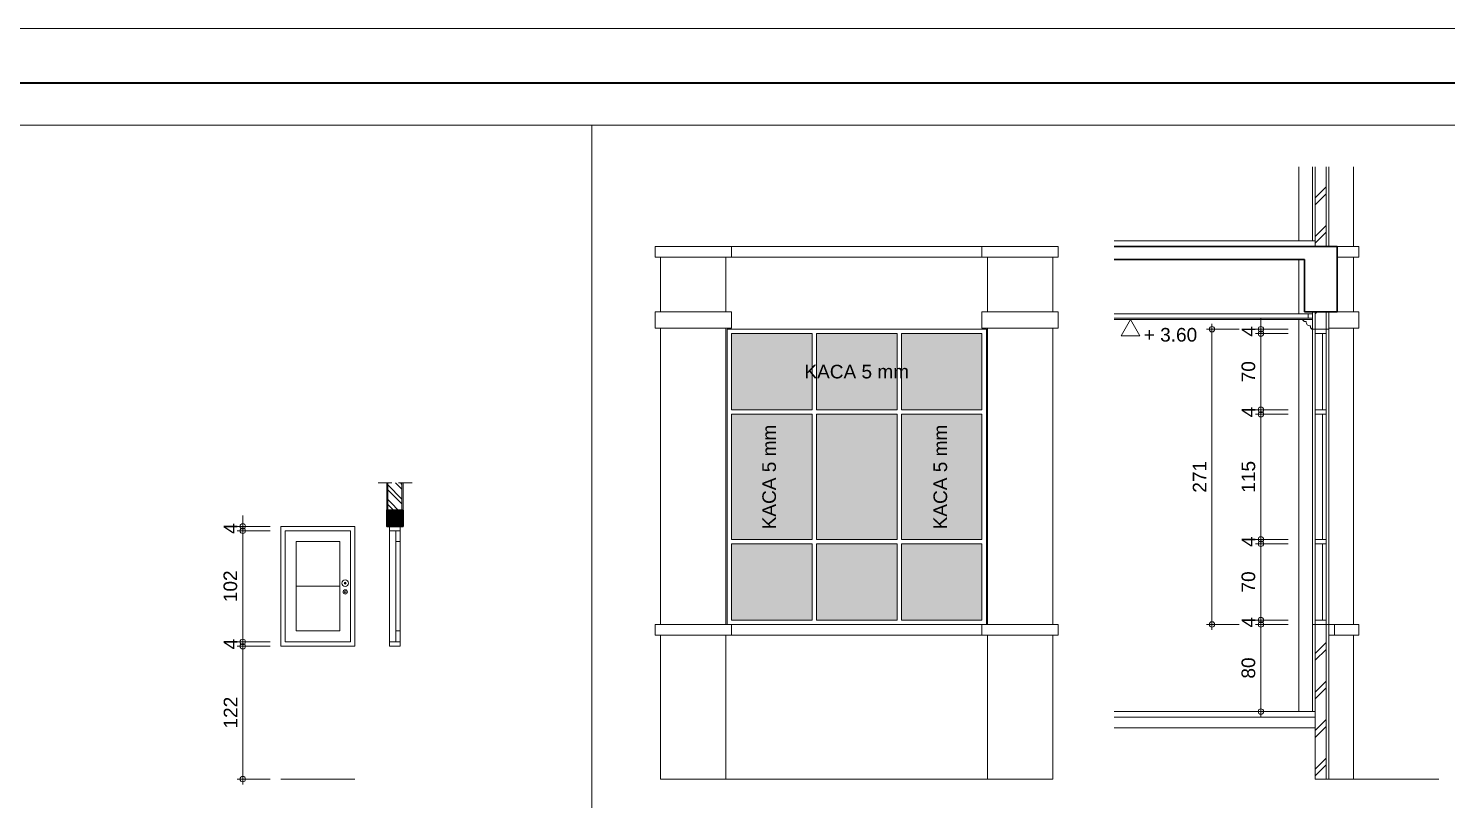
# Model space of a CAD drawing. Header units: millimetres. Extents: x -11 to 1625, y -267 to 180.
# Drawn here: x 1011.34 to 1037.38, y -61.16 to -47 of the extents above; entities that cross this region are included whole.
import ezdxf
from ezdxf.enums import TextEntityAlignment as Align

# ---------------------------------------------------------------- set-up
doc = ezdxf.new("R2010")
doc.units = ezdxf.units.MM
doc.linetypes.add('DASHED2', pattern=[0.375, 0.25, -0.125])
for name, color, linetype, lineweight in [('ars', 11, 'Continuous', 5), ('blk', 1, 'Continuous', 30), ('brc', 26, 'Continuous', 15), ('dinding', 5, 'Continuous', 15), ('GRS KOP', 1, 'Continuous', 35), ('kop', 7, 'Continuous', 20), ('kus', 63, 'Continuous', 15), ('lan', 7, 'Continuous', 15), ('not', 7, 'Continuous', 20), ('pla', 213, 'Continuous', 15), ('sol kaca', 9, 'Continuous', 0), ('sol kol', 8, 'Continuous', 0), ('tem', 5, 'Continuous', 20), ('u', 6, 'Continuous', 20)]:
    doc.layers.add(name, color=color, linetype=linetype, lineweight=lineweight)
doc.styles.add('BARU', font='complex.shx')
doc.styles.add('S', font='SIMPLEX', dxfattribs={"width": 1.1})
doc.styles.get("Standard").update_dxf_attribs({"font": 'ARIALUNI.TTF'})
doc.dimstyles.new('SK 50', dxfattribs={"dimtxt": 0.25, "dimasz": 0.1, "dimexe": 0, "dimexo": 0, "dimgap": 0.1, "dimtad": 1, "dimdec": 0, "dimlfac": 50, "dimzin": 12, "dimdsep": 46, "dimtxsty": 'Standard', "dimblk": 'BULAT', "dimcen": 0.1, "dimclrd": 256, "dimclre": 256, "dimclrt": 256, "dimadec": 0, "dimazin": 3, "dimtfac": 1, "dimtdec": 0, "dimtofl": 0, "dimtmove": 0, "dimatfit": 3, "dimldrblk": 'BULAT', "dimfxl": 0, "dimtolj": 1, "dimtzin": 0, "dimlwd": -1, "dimlwe": -1, "dimarcsym": 0})

# ---------------------------------------------------------------- blocks, each defined once
blk = doc.blocks.new('kop')
at = {"layer": 'GRS KOP'}
blk.add_lwpolyline([(1, 54), (83, 54), (83, 1), (1, 1)], close=True, dxfattribs=at)
at = {"layer": 'kop', "color": 7}
for p, q in [((84, 55), (0, 55)), ((0, 0), (84, 0))]:
    blk.add_line(p, q, dxfattribs=at)
at = {"layer": 'kop', "style": 'BARU', "flags": 4}
for p, height in [((73.8, 5.4), 0.35), ((80.303, 5.382), 0.25), ((73.8, 4.9), 0.35), ((80.303, 4.882), 0.25), ((73.8, 4.4), 0.35), ((80.303, 4.382), 0.25)]:
    blk.add_attdef('-', p, '', height=height, dxfattribs=at)
at = {"layer": 'kop', "flags": 4}
for tag, p in [('AR-00', (78.057, 2.648)), ('00', (81.238, 2.647))]:
    blk.add_attdef(tag, text='', height=0.35, dxfattribs=at).set_placement(p, align=Align.MIDDLE)
blk = doc.blocks.new('PEILA')
blk.add_lwpolyline([(-0.188, -0.325), (0.188, -0.325), (0, 0)], close=True)
at = {"style": 'S', "width": 1.1, "flags": 4}
blk.add_attdef('CAT', (0.265, -0.289), '', height=0.2, dxfattribs=at)
blk = doc.blocks.new('BULAT')
for p, q in [((-1, 0), (1, 0)), ((0, -1), (0, 1))]:
    blk.add_line(p, q)
blk.add_circle((0, 0), 0.5)
blk = doc.blocks.new('*D1789')
at = {"layer": 'Defpoints', "color": 0, "ltscale": 0.15}
for p in [(1034.466, -57.944), (1033.966, -59.544), (1034.466, -59.544)]:
    blk.add_point(p, dxfattribs=at)
at = {"layer": 'u', "ltscale": 0.15}
for p, q in [((1034.466, -57.944), (1033.966, -57.944)), ((1033.966, -58.044), (1033.966, -59.444)), ((1034.466, -59.544), (1033.966, -59.544))]:
    blk.add_line(p, q, dxfattribs=at)
at = {"layer": 'u', "ltscale": 0.15, "xscale": 0.1, "yscale": 0.1, "zscale": 0.1}
for p, rotation in [((1033.966, -57.944), 90), ((1033.966, -59.544), 270)]:
    blk.add_blockref('BULAT', p, dxfattribs=dict(at, rotation=rotation))
at = {"layer": 'u', "ltscale": 0.15, "insert": (1033.738, -58.744), "char_height": 0.25, "attachment_point": 5, "rotation": 90}
blk.add_mtext('\\A1;80', dxfattribs=at)
blk = doc.blocks.new('*D1790')
at = {"layer": 'Defpoints', "color": 0, "ltscale": 0.15}
for p in [(1033.966, -57.944), (1034.466, -57.864), (1034.466, -57.944)]:
    blk.add_point(p, dxfattribs=at)
at = {"layer": 'u', "ltscale": 0.15}
for p, q in [((1033.966, -57.764), (1033.966, -57.664)), ((1034.466, -57.864), (1033.966, -57.864)), ((1034.466, -57.944), (1033.966, -57.944)), ((1033.966, -58.044), (1033.966, -58.144))]:
    blk.add_line(p, q, dxfattribs=at)
at = {"layer": 'u', "ltscale": 0.15, "xscale": 0.1, "yscale": 0.1, "zscale": 0.1}
for p, rotation in [((1033.966, -57.864), 270), ((1033.966, -57.944), 90)]:
    blk.add_blockref('BULAT', p, dxfattribs=dict(at, rotation=rotation))
at = {"layer": 'u', "ltscale": 0.15, "insert": (1033.741, -57.904), "char_height": 0.25, "attachment_point": 5, "rotation": 90}
blk.add_mtext('\\A1;4', dxfattribs=at)
blk = doc.blocks.new('*D1791')
at = {"layer": 'Defpoints', "color": 0, "ltscale": 0.15}
for p in [(1034.466, -56.464), (1033.966, -57.864), (1034.466, -57.864)]:
    blk.add_point(p, dxfattribs=at)
at = {"layer": 'u', "ltscale": 0.15}
for p, q in [((1034.466, -56.464), (1033.966, -56.464)), ((1033.966, -56.564), (1033.966, -57.764)), ((1034.466, -57.864), (1033.966, -57.864))]:
    blk.add_line(p, q, dxfattribs=at)
at = {"layer": 'u', "ltscale": 0.15, "xscale": 0.1, "yscale": 0.1, "zscale": 0.1}
for p, rotation in [((1033.966, -56.464), 90), ((1033.966, -57.864), 270)]:
    blk.add_blockref('BULAT', p, dxfattribs=dict(at, rotation=rotation))
at = {"layer": 'u', "ltscale": 0.15, "insert": (1033.738, -57.164), "char_height": 0.25, "attachment_point": 5, "rotation": 90}
blk.add_mtext('\\A1;70', dxfattribs=at)
blk = doc.blocks.new('*D1792')
at = {"layer": 'Defpoints', "color": 0, "ltscale": 0.15}
for p in [(1033.966, -56.464), (1034.466, -56.384), (1034.466, -56.464)]:
    blk.add_point(p, dxfattribs=at)
at = {"layer": 'u', "ltscale": 0.15}
for p, q in [((1033.966, -56.284), (1033.966, -56.184)), ((1034.466, -56.384), (1033.966, -56.384)), ((1034.466, -56.464), (1033.966, -56.464)), ((1033.966, -56.564), (1033.966, -56.664))]:
    blk.add_line(p, q, dxfattribs=at)
at = {"layer": 'u', "ltscale": 0.15, "xscale": 0.1, "yscale": 0.1, "zscale": 0.1}
for p, rotation in [((1033.966, -56.384), 270), ((1033.966, -56.464), 90)]:
    blk.add_blockref('BULAT', p, dxfattribs=dict(at, rotation=rotation))
at = {"layer": 'u', "ltscale": 0.15, "insert": (1033.741, -56.424), "char_height": 0.25, "attachment_point": 5, "rotation": 90}
blk.add_mtext('\\A1;4', dxfattribs=at)
blk = doc.blocks.new('*D1793')
at = {"layer": 'Defpoints', "color": 0, "ltscale": 0.15}
for p in [(1034.466, -54.084), (1033.966, -56.384), (1034.466, -56.384)]:
    blk.add_point(p, dxfattribs=at)
at = {"layer": 'u', "ltscale": 0.15}
for p, q in [((1034.466, -54.084), (1033.966, -54.084)), ((1033.966, -54.184), (1033.966, -56.284)), ((1034.466, -56.384), (1033.966, -56.384))]:
    blk.add_line(p, q, dxfattribs=at)
at = {"layer": 'u', "ltscale": 0.15, "xscale": 0.1, "yscale": 0.1, "zscale": 0.1}
for p, rotation in [((1033.966, -54.084), 90), ((1033.966, -56.384), 270)]:
    blk.add_blockref('BULAT', p, dxfattribs=dict(at, rotation=rotation))
at = {"layer": 'u', "ltscale": 0.15, "insert": (1033.738, -55.234), "char_height": 0.25, "attachment_point": 5, "rotation": 90}
blk.add_mtext('\\A1;115', dxfattribs=at)
blk = doc.blocks.new('*D1794')
at = {"layer": 'Defpoints', "color": 0, "ltscale": 0.15}
for p in [(1033.966, -54.084), (1034.466, -54.004), (1034.466, -54.084)]:
    blk.add_point(p, dxfattribs=at)
at = {"layer": 'u', "ltscale": 0.15}
for p, q in [((1033.966, -53.904), (1033.966, -53.804)), ((1034.466, -54.004), (1033.966, -54.004)), ((1034.466, -54.084), (1033.966, -54.084)), ((1033.966, -54.184), (1033.966, -54.284))]:
    blk.add_line(p, q, dxfattribs=at)
at = {"layer": 'u', "ltscale": 0.15, "xscale": 0.1, "yscale": 0.1, "zscale": 0.1}
for p, rotation in [((1033.966, -54.004), 270), ((1033.966, -54.084), 90)]:
    blk.add_blockref('BULAT', p, dxfattribs=dict(at, rotation=rotation))
at = {"layer": 'u', "ltscale": 0.15, "insert": (1033.741, -54.044), "char_height": 0.25, "attachment_point": 5, "rotation": 90}
blk.add_mtext('\\A1;4', dxfattribs=at)
blk = doc.blocks.new('*D1795')
at = {"layer": 'Defpoints', "color": 0, "ltscale": 0.15}
for p in [(1034.466, -52.604), (1033.966, -54.004), (1034.466, -54.004)]:
    blk.add_point(p, dxfattribs=at)
at = {"layer": 'u', "ltscale": 0.15}
for p, q in [((1034.466, -52.604), (1033.966, -52.604)), ((1033.966, -52.704), (1033.966, -53.904)), ((1034.466, -54.004), (1033.966, -54.004))]:
    blk.add_line(p, q, dxfattribs=at)
at = {"layer": 'u', "ltscale": 0.15, "xscale": 0.1, "yscale": 0.1, "zscale": 0.1}
for p, rotation in [((1033.966, -52.604), 90), ((1033.966, -54.004), 270)]:
    blk.add_blockref('BULAT', p, dxfattribs=dict(at, rotation=rotation))
at = {"layer": 'u', "ltscale": 0.15, "insert": (1033.738, -53.304), "char_height": 0.25, "attachment_point": 5, "rotation": 90}
blk.add_mtext('\\A1;70', dxfattribs=at)
blk = doc.blocks.new('*D1796')
at = {"layer": 'Defpoints', "color": 0, "ltscale": 0.15}
for p in [(1034.466, -52.524), (1033.966, -52.604), (1034.466, -52.604)]:
    blk.add_point(p, dxfattribs=at)
at = {"layer": 'u', "ltscale": 0.15}
for p, q in [((1033.966, -52.424), (1033.966, -52.324)), ((1034.466, -52.524), (1033.966, -52.524)), ((1034.466, -52.604), (1033.966, -52.604)), ((1033.966, -52.704), (1033.966, -52.804))]:
    blk.add_line(p, q, dxfattribs=at)
at = {"layer": 'u', "ltscale": 0.15, "xscale": 0.1, "yscale": 0.1, "zscale": 0.1}
for p, rotation in [((1033.966, -52.524), 270), ((1033.966, -52.604), 90)]:
    blk.add_blockref('BULAT', p, dxfattribs=dict(at, rotation=rotation))
at = {"layer": 'u', "ltscale": 0.15, "insert": (1033.741, -52.564), "char_height": 0.25, "attachment_point": 5, "rotation": 90}
blk.add_mtext('\\A1;4', dxfattribs=at)
blk = doc.blocks.new('*D1797')
at = {"layer": 'Defpoints', "color": 0, "ltscale": 0.15}
for p in [(1033.568, -52.524), (1033.068, -57.944), (1033.568, -57.944)]:
    blk.add_point(p, dxfattribs=at)
at = {"layer": 'u', "ltscale": 0.15}
for p, q in [((1033.568, -52.524), (1033.068, -52.524)), ((1033.068, -52.624), (1033.068, -57.844)), ((1033.568, -57.944), (1033.068, -57.944))]:
    blk.add_line(p, q, dxfattribs=at)
at = {"layer": 'u', "ltscale": 0.15, "xscale": 0.1, "yscale": 0.1, "zscale": 0.1}
for p, rotation in [((1033.068, -52.524), 90), ((1033.068, -57.944), 270)]:
    blk.add_blockref('BULAT', p, dxfattribs=dict(at, rotation=rotation))
at = {"layer": 'u', "ltscale": 0.15, "insert": (1032.842, -55.234), "char_height": 0.25, "attachment_point": 5, "rotation": 90}
blk.add_mtext('\\A1;271', dxfattribs=at)
blk = doc.blocks.new('*D1867')
at = {"layer": 'Defpoints', "color": 0, "ltscale": 0.15}
for p in [(1015.775, -56.224), (1015.275, -58.264), (1015.775, -58.264)]:
    blk.add_point(p, dxfattribs=at)
at = {"layer": 'u', "ltscale": 0.15}
for p, q in [((1015.775, -56.224), (1015.275, -56.224)), ((1015.275, -56.324), (1015.275, -58.164)), ((1015.775, -58.264), (1015.275, -58.264))]:
    blk.add_line(p, q, dxfattribs=at)
at = {"layer": 'u', "ltscale": 0.15, "xscale": 0.1, "yscale": 0.1, "zscale": 0.1}
for p, rotation in [((1015.275, -56.224), 90), ((1015.275, -58.264), 270)]:
    blk.add_blockref('BULAT', p, dxfattribs=dict(at, rotation=rotation))
at = {"layer": 'u', "ltscale": 0.15, "insert": (1015.048, -57.244), "char_height": 0.25, "attachment_point": 5, "rotation": 90}
blk.add_mtext('\\A1;102', dxfattribs=at)
blk = doc.blocks.new('*D1868')
at = {"layer": 'Defpoints', "color": 0, "ltscale": 0.15}
for p in [(1015.275, -56.224), (1015.775, -56.144), (1015.775, -56.224)]:
    blk.add_point(p, dxfattribs=at)
at = {"layer": 'u', "ltscale": 0.15}
for p, q in [((1015.275, -56.044), (1015.275, -55.944)), ((1015.775, -56.144), (1015.275, -56.144)), ((1015.775, -56.224), (1015.275, -56.224)), ((1015.275, -56.324), (1015.275, -56.424))]:
    blk.add_line(p, q, dxfattribs=at)
at = {"layer": 'u', "ltscale": 0.15, "xscale": 0.1, "yscale": 0.1, "zscale": 0.1}
for p, rotation in [((1015.275, -56.144), 270), ((1015.275, -56.224), 90)]:
    blk.add_blockref('BULAT', p, dxfattribs=dict(at, rotation=rotation))
at = {"layer": 'u', "ltscale": 0.15, "insert": (1015.05, -56.184), "char_height": 0.25, "attachment_point": 5, "rotation": 90}
blk.add_mtext('\\A1;4', dxfattribs=at)
blk = doc.blocks.new('*D1869')
at = {"layer": 'Defpoints', "color": 0, "ltscale": 0.15}
for p in [(1015.775, -58.264), (1015.275, -58.344), (1015.775, -58.344)]:
    blk.add_point(p, dxfattribs=at)
at = {"layer": 'u', "ltscale": 0.15}
for p, q in [((1015.275, -58.164), (1015.275, -58.064)), ((1015.775, -58.264), (1015.275, -58.264)), ((1015.775, -58.344), (1015.275, -58.344)), ((1015.275, -58.444), (1015.275, -58.544))]:
    blk.add_line(p, q, dxfattribs=at)
at = {"layer": 'u', "ltscale": 0.15, "xscale": 0.1, "yscale": 0.1, "zscale": 0.1}
for p, rotation in [((1015.275, -58.264), 270), ((1015.275, -58.344), 90)]:
    blk.add_blockref('BULAT', p, dxfattribs=dict(at, rotation=rotation))
at = {"layer": 'u', "ltscale": 0.15, "insert": (1015.05, -58.304), "char_height": 0.25, "attachment_point": 5, "rotation": 90}
blk.add_mtext('\\A1;4', dxfattribs=at)
blk = doc.blocks.new('*D1870')
at = {"layer": 'Defpoints', "color": 0, "ltscale": 0.15}
for p in [(1015.775, -58.344), (1015.275, -60.784), (1015.775, -60.784)]:
    blk.add_point(p, dxfattribs=at)
at = {"layer": 'u', "ltscale": 0.15}
for p, q in [((1015.775, -58.344), (1015.275, -58.344)), ((1015.275, -58.444), (1015.275, -60.684)), ((1015.775, -60.784), (1015.275, -60.784))]:
    blk.add_line(p, q, dxfattribs=at)
at = {"layer": 'u', "ltscale": 0.15, "xscale": 0.1, "yscale": 0.1, "zscale": 0.1}
for p, rotation in [((1015.275, -58.344), 90), ((1015.275, -60.784), 270)]:
    blk.add_blockref('BULAT', p, dxfattribs=dict(at, rotation=rotation))
at = {"layer": 'u', "ltscale": 0.15, "insert": (1015.05, -59.564), "char_height": 0.25, "attachment_point": 5, "rotation": 90}
blk.add_mtext('\\A1;122', dxfattribs=at)

msp = doc.modelspace()

# ---------------------------------------------------------------- hatches: boundary and pattern name
at = {"layer": 'ars'}
h = msp.add_hatch(dxfattribs=at)
h.set_pattern_fill('TEMBOK', color=256, scale=0.5)
h.set_pattern_definition([(45, (1007.074, -149.4219), (-0.3535534, 0.3535534), []), (45, (1007.199, -149.4219), (-0.3535534, 0.3535534), [])])
h.paths.add_polyline_path([(1035.1655811, -49.542382), (1034.9655811, -49.542382), (1034.9655811, -51.0039034), (1035.1655811, -51.0039034)])
h = msp.add_hatch(dxfattribs=at)
h.set_pattern_fill('TEMBOK', color=256, scale=0.5)
h.set_pattern_definition([(45, (1007.074, -159.2019), (-0.3535534, 0.3535534), []), (45, (1007.199, -159.2019), (-0.3535534, 0.3535534), [])])
h.paths.add_polyline_path([(1035.1655811, -57.9439034), (1034.9655811, -57.9439034), (1034.9655811, -60.7839034), (1035.1655811, -60.7839034)])
h.paths.add_polyline_path([(1034.9655811, -52.5239034), (1035.1655811, -52.5239034), (1035.1655811, -52.2039034), (1034.9655811, -52.2039034)])
at = {"layer": 'ars', "lineweight": 9}
h = msp.add_hatch(dxfattribs=at)
h.set_pattern_fill('ANSI32', color=256, scale=0.02, angle=-90, style=0)
h.set_pattern_definition([(315, (1017.93683, -54.8439), (0.134704, 0.134704), []), (315, (1017.93683, -54.9337), (0.134704, 0.134704), [])])
h.paths.add_polyline_path([(1018.1968289, -55.3439034), (1017.9368289, -55.3439034), (1017.9368289, -56.1439034), (1018.1968289, -56.1439034)])
at = {"layer": 'sol kaca'}
h = msp.add_hatch(color=256, dxfattribs=at)
h.dxf.hatch_style = 1
h.paths.add_polyline_path([(1028.8461166, -52.6039034), (1027.3661166, -52.6039034), (1027.3661166, -54.0039034), (1028.8461166, -54.0039034)])
h.paths.add_polyline_path([(1025.8061166, -52.6039034), (1025.8061166, -54.0039034), (1027.2861166, -54.0039034), (1027.2861166, -52.6039034)])
h.paths.add_polyline_path([(1025.7261166, -52.6039034), (1024.2461166, -52.6039034), (1024.2461166, -54.0039034), (1025.7261166, -54.0039034)])
h.paths.add_polyline_path([(1024.2461166, -56.3839034), (1025.7261166, -56.3839034), (1025.7261166, -54.0839034), (1024.2461166, -54.0839034)])
h.paths.add_polyline_path([(1025.8061166, -56.3839034), (1027.2861166, -56.3839034), (1027.2861166, -54.0839034), (1025.8061166, -54.0839034)])
h.paths.add_polyline_path([(1028.8461166, -54.0839034), (1027.3661166, -54.0839034), (1027.3661166, -56.3839034), (1028.8461166, -56.3839034)])
h.paths.add_polyline_path([(1028.8461166, -56.4639034), (1027.3661166, -56.4639034), (1027.3661166, -57.8639034), (1028.8461166, -57.8639034)])
h.paths.add_polyline_path([(1025.8061166, -56.4639034), (1025.8061166, -57.8639034), (1027.2861166, -57.8639034), (1027.2861166, -56.4639034)])
h.paths.add_polyline_path([(1025.7261166, -56.4639034), (1024.2461166, -56.4639034), (1024.2461166, -57.8639034), (1025.7261166, -57.8639034)])
at = {"layer": 'sol kol'}
msp.add_hatch(color=256, dxfattribs=at).paths.add_polyline_path([(1018.2168289, -56.1439034), (1018.2168289, -55.8439034), (1017.9168289, -55.8439034), (1017.9168289, -56.1439034)])

# ---------------------------------------------------------------- linework, layer by layer
at = {"lineweight": 9}
msp.add_lwpolyline([(1015.9752656, -60.7839034), (1017.3352656, -60.7839034)], dxfattribs=at)
at = {"layer": 'ars'}
for p, q in [((1022.8461166, -51.0039034), (1030.2461166, -51.0039034)), ((1022.8461166, -51.0039034), (1022.8461166, -51.2039034)), ((1024.2461166, -51.0039034), (1024.2461166, -51.2039034)), ((1028.8461166, -51.0039034), (1028.8461166, -51.2039034)), ((1030.2461166, -51.0039034), (1030.2461166, -51.2039034)), ((1035.3655811, -51.0039034), (1035.7655811, -51.0039034)), ((1035.7655811, -51.0039034), (1035.7655811, -51.2039034)), ((1022.8461166, -51.2039034), (1030.2461166, -51.2039034)), ((1035.3655811, -51.2039034), (1035.7655811, -51.2039034)), ((1034.9155811, -52.3439034), (1031.2699505, -52.3439034)), ((1024.2461166, -58.1439034), (1028.8461166, -58.1439034))]:
    msp.add_line(p, q, dxfattribs=at)
for points in [[(1035.1655811, -49.542382), (1035.1655811, -51.0039034), (1034.9655811, -51.0039034), (1034.9655811, -49.542382)], [(1034.9655811, -52.5239034), (1034.9655811, -52.2039034), (1035.1655811, -52.2039034), (1035.1655811, -52.5239034)], [(1017.1752656, -57.1868545), (1017.1352656, -57.1868545)], [(1035.1655811, -57.9439034), (1035.1655811, -60.7839034), (1034.9655811, -60.7839034), (1034.9655811, -57.9439034)]]:
    msp.add_lwpolyline(points, dxfattribs=at)
for centre, radius in [((1017.1552656, -57.1868545), 0.06), ((1017.1552656, -57.1868545), 0.02), ((1017.1552656, -57.3468545), 0.04), ((1017.1552656, -57.3468545), 0.02)]:
    msp.add_circle(centre, radius, dxfattribs=at)
at = {"layer": 'blk'}
for p, q in [((1031.2699505, -51.0039034), (1035.3655811, -51.0039034)), ((1035.3655811, -51.0039034), (1035.3655811, -52.2039034)), ((1031.2699505, -51.2439034), (1034.7655811, -51.2439034)), ((1034.7655811, -51.2439034), (1034.7655811, -52.2039034)), ((1034.7655811, -52.2039034), (1035.3655811, -52.2039034))]:
    msp.add_line(p, q, dxfattribs=at)
at = {"layer": 'blk', "ltscale": 0.15}
msp.add_lwpolyline([(1018.2168289, -56.1439034), (1018.2168289, -55.8439034), (1017.9168289, -55.8439034), (1017.9168289, -56.1439034)], close=True, dxfattribs=at)
at = {"layer": 'brc', "linetype": 'DASHED2', "lineweight": 9}
msp.add_lwpolyline([(1017.7607553, -55.3439034), (1018.4772529, -55.3439034)], dxfattribs=at)
at = {"layer": 'dinding', "lineweight": 9}
msp.add_lwpolyline([(1017.9168289, -55.3439034), (1017.9168289, -56.1439034), (1018.2168289, -56.1439034), (1018.2168289, -55.3439034)], dxfattribs=at)
at = {"layer": 'dinding'}
for points in [[(1017.9368289, -56.1439034), (1017.9368289, -55.3439034)], [(1018.1968289, -56.1439034), (1018.1968289, -55.3439034)]]:
    msp.add_lwpolyline(points, dxfattribs=at)
at = {"layer": 'kus'}
for p, q in [((1024.1661166, -57.9439034), (1024.1661166, -52.5239034)), ((1024.1661166, -52.5239034), (1028.9261166, -52.5239034)), ((1028.9261166, -57.9439034), (1028.9261166, -52.5239034)), ((1034.9655811, -52.5239034), (1034.9655811, -57.9439034)), ((1035.1655811, -52.5239034), (1035.1655811, -57.9439034)), ((1024.2461166, -54.0039034), (1024.2461166, -52.6039034)), ((1024.2461166, -52.6039034), (1025.7261166, -52.6039034)), ((1025.7261166, -54.0039034), (1025.7261166, -52.6039034)), ((1025.8061166, -54.0039034), (1025.8061166, -52.6039034)), ((1025.8061166, -52.6039034), (1027.2861166, -52.6039034)), ((1027.2861166, -54.0039034), (1027.2861166, -52.6039034)), ((1027.3661166, -54.0039034), (1027.3661166, -52.6039034)), ((1027.3661166, -52.6039034), (1028.8461166, -52.6039034)), ((1028.8461166, -54.0039034), (1028.8461166, -52.6039034)), ((1034.9655811, -52.6039034), (1035.1655811, -52.6039034)), ((1035.0955811, -52.6039034), (1035.0955811, -54.0039034)), ((1024.2461166, -54.0039034), (1025.7261166, -54.0039034)), ((1024.2461166, -56.3839034), (1024.2461166, -54.0839034)), ((1024.2461166, -54.0839034), (1025.7261166, -54.0839034)), ((1025.7261166, -56.3839034), (1025.7261166, -54.0839034)), ((1025.8061166, -54.0039034), (1027.2861166, -54.0039034)), ((1025.8061166, -56.3839034), (1025.8061166, -54.0839034)), ((1025.8061166, -54.0839034), (1027.2861166, -54.0839034)), ((1027.2861166, -56.3839034), (1027.2861166, -54.0839034)), ((1027.3661166, -54.0039034), (1028.8461166, -54.0039034)), ((1027.3661166, -56.3839034), (1027.3661166, -54.0839034)), ((1027.3661166, -54.0839034), (1028.8461166, -54.0839034)), ((1028.8461166, -56.3839034), (1028.8461166, -54.0839034)), ((1034.9655811, -54.0039034), (1035.1655811, -54.0039034)), ((1034.9655811, -54.0839034), (1035.1655811, -54.0839034)), ((1035.0955811, -54.0839034), (1035.0955811, -56.3839034)), ((1025.7261166, -56.3839034), (1024.2461166, -56.3839034)), ((1024.2461166, -57.8639034), (1024.2461166, -56.4639034)), ((1025.7261166, -56.4639034), (1024.2461166, -56.4639034)), ((1025.7261166, -57.8639034), (1025.7261166, -56.4639034)), ((1027.2861166, -56.3839034), (1025.8061166, -56.3839034)), ((1025.8061166, -57.8639034), (1025.8061166, -56.4639034)), ((1027.2861166, -56.4639034), (1025.8061166, -56.4639034)), ((1027.2861166, -57.8639034), (1027.2861166, -56.4639034)), ((1028.8461166, -56.3839034), (1027.3661166, -56.3839034)), ((1027.3661166, -57.8639034), (1027.3661166, -56.4639034)), ((1028.8461166, -56.4639034), (1027.3661166, -56.4639034)), ((1028.8461166, -57.8639034), (1028.8461166, -56.4639034)), ((1035.1655811, -56.3839034), (1034.9655811, -56.3839034)), ((1035.1655811, -56.4639034), (1034.9655811, -56.4639034)), ((1035.0955811, -56.4639034), (1035.0955811, -57.8639034)), ((1028.9261166, -57.9439034), (1024.1661166, -57.9439034)), ((1025.7261166, -57.8639034), (1024.2461166, -57.8639034)), ((1027.2861166, -57.8639034), (1025.8061166, -57.8639034)), ((1028.8461166, -57.8639034), (1027.3661166, -57.8639034)), ((1035.1655811, -57.8639034), (1034.9655811, -57.8639034))]:
    msp.add_line(p, q, dxfattribs=at)
at = {"layer": 'kus', "lineweight": 9}
for points in [[(1015.9752656, -58.3439034), (1017.3352656, -58.3439034), (1017.3352656, -56.1439034), (1015.9752656, -56.1439034)], [(1016.0552656, -58.2639034), (1017.2552656, -58.2639034), (1017.2552656, -56.2239034), (1016.0552656, -56.2239034)], [(1016.2552656, -58.0639034), (1017.0552656, -58.0639034), (1017.0552656, -56.4239034), (1016.2552656, -56.4239034)]]:
    msp.add_lwpolyline(points, close=True, dxfattribs=at)
for points in [[(1017.9668289, -56.1439034), (1018.1668289, -56.1439034), (1018.1668289, -58.3439034), (1017.9668289, -58.3439034), (1017.9668289, -56.1439034)], [(1017.9668289, -56.2239034), (1018.1668289, -56.2239034)], [(1018.1668289, -56.2239034), (1018.0868289, -56.2239034), (1018.0868289, -58.2639034), (1018.1668289, -58.2639034), (1018.1668289, -56.2239034)], [(1018.0868289, -56.4239034), (1018.1668289, -56.4239034)], [(1016.2552656, -57.2439034), (1017.0552656, -57.2439034)], [(1018.0868289, -58.0639034), (1018.1668289, -58.0639034)], [(1017.9668289, -58.2639034), (1018.1668289, -58.2639034)]]:
    msp.add_lwpolyline(points, dxfattribs=at)
at = {"layer": 'lan'}
for p, q in [((1021.685907, -48.7758688), (1001.185907, -48.7758688)), ((1061.0675924, -48.7758688), (1021.685907, -48.7758688)), ((1021.685907, -74.6383231), (1021.685907, -48.7758688)), ((1031.2699505, -50.9039034), (1034.9655811, -50.9039034)), ((1034.9155811, -52.5239034), (1034.9155811, -57.9439034)), ((1035.2155811, -57.9439034), (1035.2155811, -52.5239034)), ((1031.2699505, -59.5439034), (1034.9655811, -59.5439034)), ((1031.2699505, -59.6439034), (1034.9655811, -59.6439034)), ((1031.2699505, -59.8439034), (1034.9655811, -59.8439034)), ((1022.9461166, -60.7839034), (1030.1461166, -60.7839034)), ((1034.9655811, -60.7839034), (1037.2327159, -60.7839034))]:
    msp.add_line(p, q, dxfattribs=at)
msp.add_lwpolyline([(1034.7555811, -52.3839034), (1034.7555811, -52.3639034), (1034.7355811, -52.3639034), (1034.7355811, -52.3439034), (1034.9155811, -52.3439034), (1034.9155811, -52.5239034), (1034.8955811, -52.5239034), (1034.8955811, -52.5039034), (1034.8755811, -52.5039034), (1034.8755811, -52.4639034, -0.4142135624), (1034.7955811, -52.3839034)], format="xyb", close=True, dxfattribs=at)
at = {"layer": 'pla'}
for p, q in [((1034.9155811, -52.2439034), (1031.2699505, -52.2439034)), ((1034.9155811, -52.3239034), (1031.2699505, -52.3239034)), ((1034.8355811, -52.2439034), (1034.8355811, -52.3239034))]:
    msp.add_line(p, q, dxfattribs=at)
at = {"layer": 'tem'}
for p, q in [((1034.6655811, -49.542382), (1034.6655811, -50.9039034)), ((1034.9155811, -49.542382), (1034.9155811, -50.9039034)), ((1035.2155811, -51.0039034), (1035.2155811, -49.542382)), ((1035.6655811, -49.542382), (1035.6655811, -51.0039034)), ((1022.9461166, -52.2039034), (1022.9461166, -51.2039034)), ((1024.1461166, -52.2039034), (1024.1461166, -51.2039034)), ((1028.9461166, -52.2039034), (1028.9461166, -51.2039034)), ((1030.1461166, -52.2039034), (1030.1461166, -51.2039034)), ((1034.6655811, -51.2439034), (1034.6655811, -52.2439034)), ((1035.6655811, -51.2039034), (1035.6655811, -52.2039034)), ((1024.2461166, -52.2039034), (1022.8461166, -52.2039034)), ((1022.8461166, -52.2039034), (1022.8461166, -52.5039034)), ((1024.2461166, -52.2039034), (1024.2461166, -52.5039034)), ((1030.2461166, -52.2039034), (1028.8461166, -52.2039034)), ((1028.8461166, -52.2039034), (1028.8461166, -52.5039034)), ((1030.2461166, -52.2039034), (1030.2461166, -52.5039034)), ((1034.9155811, -52.2039034), (1034.9155811, -52.5239034)), ((1035.2155811, -52.5239034), (1035.2155811, -52.2039034)), ((1035.3655811, -52.2039034), (1035.7655811, -52.2039034)), ((1035.7655811, -52.2039034), (1035.7655811, -52.5039034)), ((1024.2461166, -52.5039034), (1022.8461166, -52.5039034)), ((1022.9461166, -52.5039034), (1022.9461166, -57.9439034)), ((1024.1461166, -52.5039034), (1024.1461166, -57.9439034)), ((1030.2461166, -52.5039034), (1028.8461166, -52.5039034)), ((1028.9461166, -52.5039034), (1028.9461166, -57.9439034)), ((1030.1461166, -52.5039034), (1030.1461166, -57.9439034)), ((1034.6655811, -52.3439034), (1034.6655811, -59.5439034)), ((1034.9155811, -52.5239034), (1035.2155811, -52.5239034)), ((1035.2155811, -52.5039034), (1035.7655811, -52.5039034)), ((1035.6655811, -52.5039034), (1035.6655811, -57.9439034)), ((1022.8461166, -57.9439034), (1024.2461166, -57.9439034)), ((1022.8461166, -57.9439034), (1022.8461166, -58.1439034)), ((1024.2461166, -57.9439034), (1024.2461166, -58.1439034)), ((1028.8461166, -57.9439034), (1030.2461166, -57.9439034)), ((1028.8461166, -57.9439034), (1028.8461166, -58.1439034)), ((1030.2461166, -57.9439034), (1030.2461166, -58.1439034)), ((1034.9155811, -57.9439034), (1034.9155811, -59.5439034)), ((1035.2155811, -57.9439034), (1034.9155811, -57.9439034)), ((1035.2155811, -57.9439034), (1035.7655811, -57.9439034)), ((1035.2155811, -60.7839034), (1035.2155811, -57.9439034)), ((1035.3155811, -57.9439034), (1035.3155811, -58.1439034)), ((1035.7655811, -57.9439034), (1035.7655811, -58.1439034)), ((1022.8461166, -58.1439034), (1024.2461166, -58.1439034)), ((1022.9461166, -58.1439034), (1022.9461166, -60.7839034)), ((1024.1461166, -58.1439034), (1024.1461166, -60.7839034)), ((1028.8461166, -58.1439034), (1030.2461166, -58.1439034)), ((1028.9461166, -58.1439034), (1028.9461166, -60.7839034)), ((1030.1461166, -58.1439034), (1030.1461166, -60.7839034)), ((1035.2155811, -58.1439034), (1035.7655811, -58.1439034)), ((1035.6655811, -58.1439034), (1035.6655811, -60.7839034))]:
    msp.add_line(p, q, dxfattribs=at)

# ---------------------------------------------------------------- block references
at = {"layer": 'kop'}
for p in [(995.2141622, -47), (995.2141622, -102)]:
    msp.add_blockref('kop', p, dxfattribs=at)
at = {"layer": 'not'}
ref = msp.add_blockref('PEILA', (1031.5729733, -52.3439034), dxfattribs=dict(at, xscale=0.9237604307034012, yscale=0.9237604307034012, zscale=0.9237604307034012))
ref.add_attrib('CAT', '+ 3.60', (1031.8163186, -52.7504553), dxfattribs={"layer": '0', "height": 0.25, "flags": 4})

# ---------------------------------------------------------------- texts
msp.add_text('KACA 5 mm', height=0.25, dxfattribs=at).set_placement((1026.5468119, -53.3020834), align=Align.MIDDLE)
for p in [(1024.9384469, -55.2378458), (1028.0808493, -55.2378458)]:
    msp.add_text('KACA 5 mm', height=0.25, rotation=90, dxfattribs=at).set_placement(p, align=Align.MIDDLE)

# ---------------------------------------------------------------- dimensions: what is measured, and where the dimension line sits
at = {"layer": 'u', "ltscale": 0.15}
for base, p1, p2, picture, middle in [((1033.9655811, -52.6039034), (1034.4655811, -52.5239034), (1034.4655811, -52.6039034), '*D1796', (1033.9655811, -52.5639034)), ((1033.0676465, -57.9439034), (1033.5676465, -52.5239034), (1033.5676465, -57.9439034), '*D1797', (1033.0676465, -55.2339034)), ((1033.9655811, -54.0039034), (1034.4655811, -52.6039034), (1034.4655811, -54.0039034), '*D1795', (1033.9655811, -53.3039034)), ((1033.9655811, -54.0839034), (1034.4655811, -54.0039034), (1034.4655811, -54.0839034), '*D1794', (1033.9655811, -54.0439034)), ((1033.9655811, -56.3839034), (1034.4655811, -54.0839034), (1034.4655811, -56.3839034), '*D1793', (1033.9655811, -55.2339034)), ((1015.2752656, -56.2239034), (1015.7752656, -56.1439034), (1015.7752656, -56.2239034), '*D1868', (1015.2752656, -56.1839034)), ((1015.2752656, -58.2639034), (1015.7752656, -56.2239034), (1015.7752656, -58.2639034), '*D1867', (1015.2752656, -57.2439034)), ((1033.9655811, -56.4639034), (1034.4655811, -56.3839034), (1034.4655811, -56.4639034), '*D1792', (1033.9655811, -56.4239034)), ((1033.9655811, -57.8639034), (1034.4655811, -56.4639034), (1034.4655811, -57.8639034), '*D1791', (1033.9655811, -57.1639034)), ((1033.9655811, -57.9439034), (1034.4655811, -57.8639034), (1034.4655811, -57.9439034), '*D1790', (1033.9655811, -57.9039034)), ((1015.2752656, -58.3439034), (1015.7752656, -58.2639034), (1015.7752656, -58.3439034), '*D1869', (1015.2752656, -58.3039034)), ((1033.9655811, -59.5439034), (1034.4655811, -57.9439034), (1034.4655811, -59.5439034), '*D1789', (1033.9655811, -58.7439034)), ((1015.2752656, -60.7839034), (1015.7752656, -58.3439034), (1015.7752656, -60.7839034), '*D1870', (1015.2752656, -59.5639034))]:
    dim = msp.add_linear_dim(base=base, p1=p1, p2=p2, angle=270, dimstyle='SK 50', dxfattribs=at)
    dim.commit()
    dim.dimension.update_dxf_attribs({"geometry": picture, "text_midpoint": middle, "dimtype": 160})

doc.saveas('drawing.dxf')
